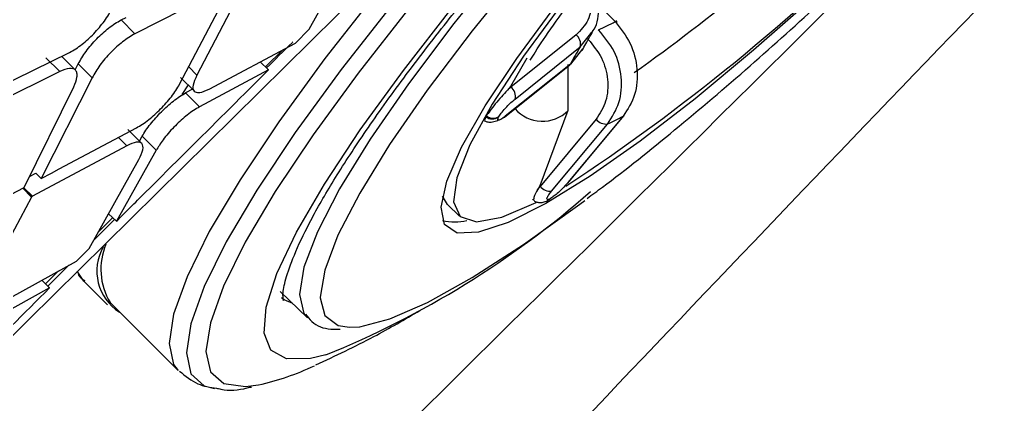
# Model space of a CAD drawing. Extents: x 943 to 1030, y 781 to 934.
# Drawn here: x 954.16 to 955.293, y 875.927 to 876.371 of the extents above; entities that cross this region are included whole.
import ezdxf

# ---------------------------------------------------------------- set-up
doc = ezdxf.new("R2010")
doc.units = 0
doc.header["$MEASUREMENT"] = 0
doc.layers.add('1', color=4, linetype='Continuous')

# ---------------------------------------------------------------- blocks, each defined once
blk = doc.blocks.new('AIRA')
at = {"layer": '1', "color": 3, "linetype": 'Continuous', "lineweight": 25}
for p, q in [((11.3162, 73.1936), (11.3721, 73.2961)), ((11.2461, 73.2542), (11.1868, 73.1408)), ((11.2266, 73.2451), (11.1153, 73.1884)), ((11.1668, 73.1303), (11.2153, 73.223)), ((11.6685, 73.2025), (11.6483, 73.2232)), ((11.0994, 73.2044), (11.1051, 73.2073)), ((11.0994, 73.2044), (11.1153, 73.1884)), ((11.3003, 73.1778), (11.3162, 73.1936)), ((11.6236, 73.1871), (11.5485, 73.1269)), ((11.6284, 73.1734), (11.6405, 73.1889)), ((11.2009, 73.1247), (11.3003, 73.1778)), ((11.2856, 73.1699), (11.2657, 73.1503)), ((11.5533, 73.1132), (11.6284, 73.1734)), ((11.6309, 73.1712), (11.617, 73.1535)), ((10.9275, 73.1115), (11.04, 73.167)), ((11.0287, 73.1449), (11.0128, 73.1608)), ((11.0468, 73.1466), (11.0308, 73.1625)), ((11.5669, 73.1603), (11.548, 73.1275)), ((11.0466, 73.1468), (11.0501, 73.1537)), ((11.0661, 73.1377), (11.0501, 73.1537)), ((11.1868, 73.1408), (11.1773, 73.1503)), ((11.2692, 73.1468), (11.1897, 73.1042)), ((11.2692, 73.1468), (11.2598, 73.1562)), ((11.5411, 73.0923), (11.6162, 73.1525)), ((11.617, 73.1535), (11.5419, 73.0933)), ((11.6139, 73.1531), (11.614, 73.0998)), ((11.0287, 73.1449), (10.9176, 73.0897)), ((11.0661, 73.1377), (11.0075, 73.0217)), ((11.1678, 73.1381), (11.1838, 73.1221)), ((10.9876, 73.0111), (11.0449, 73.1272)), ((11.1765, 73.1294), (11.1694, 73.1186)), ((11.1815, 73.1244), (11.1737, 73.1202)), ((11.548, 73.1275), (11.5444, 73.1234)), ((11.5444, 73.1234), (11.5485, 73.1269)), ((11.5485, 73.1269), (11.548, 73.1275)), ((11.1737, 73.1202), (11.1897, 73.1042)), ((11.614, 73.0998), (11.5817, 73.013)), ((11.5198, 73.0928), (11.5204, 73.0938)), ((11.5343, 73.0923), (11.5348, 73.0933)), ((11.6467, 73.0899), (11.5822, 73.0125)), ((11.6779, 73.0935), (11.6135, 73.0162)), ((11.6143, 73.0168), (11.6788, 73.0942)), ((11.0281, 73.0326), (11.1171, 73.08)), ((11.1232, 73.062), (11.1071, 73.078)), ((11.5954, 73.0071), (11.6598, 73.0844)), ((11.106, 73.0593), (11.0964, 73.069)), ((11.1206, 73.0645), (11.1237, 73.0702)), ((11.1398, 73.0541), (11.1237, 73.0702)), ((11.106, 73.0593), (10.9973, 73.0012)), ((11.0628, 72.941), (11.12, 73.0435)), ((11.1398, 73.0541), (11.094, 72.9722)), ((10.9939, 73.0239), (11.0013, 73.0279)), ((11.0075, 73.0217), (11.0013, 73.0279)), ((10.8778, 72.9542), (10.9876, 73.0111)), ((10.9963, 73.0001), (10.9861, 73.0103)), ((10.9966, 73.0008), (10.9868, 73.0107)), ((10.9874, 73.011), (10.9973, 73.0012)), ((11.5817, 73.013), (11.579, 73.0085)), ((11.579, 73.0085), (11.5822, 73.0125)), ((11.5822, 73.0125), (11.5817, 73.013)), ((10.9963, 73.0001), (10.9358, 72.887)), ((10.9963, 73.0001), (10.9966, 73.0008)), ((10.9966, 73.0008), (10.9973, 73.0012)), ((11.4754, 72.9917), (11.4698, 73.0013)), ((11.5937, 72.9984), (11.5928, 72.9979)), ((11.4754, 72.9917), (11.4892, 72.9783)), ((11.5899, 72.9956), (11.5907, 72.9961)), ((11.0897, 72.9764), (11.0737, 72.9606)), ((11.094, 72.9722), (11.0851, 72.981)), ((11.092, 72.9742), (11.0677, 72.95)), ((11.0481, 72.9264), (11.0628, 72.941)), ((10.9492, 72.8716), (11.0481, 72.9264)), ((11.0392, 72.9215), (11.015, 72.8973)), ((11.0275, 72.915), (11.0124, 72.9)), ((11.017, 72.8954), (11.0081, 72.9043)), ((11.0564, 72.9031), (11.0838, 72.8757)), ((11.017, 72.8954), (10.9378, 72.8513)), ((11.2827, 72.8912), (11.3142, 72.8608)), ((11.0867, 72.8785), (11.1652, 72.8)), ((11.3122, 72.8629), (11.3142, 72.8608))]:
    blk.add_line(p, q, dxfattribs=at)
at = {"layer": '1', "color": 3, "linetype": 'Continuous', "lineweight": 25, "flags": 128}
for points in [[(11.9942, 73.3221), (11.9687, 73.2974), (11.8979, 73.2311), (11.828, 73.1694), (11.7607, 73.1135), (11.6974, 73.0647), (11.6396, 73.0241), (11.5886, 72.9926), (11.5455, 72.9709), (11.5112, 72.9595), (11.4865, 72.9587), (11.472, 72.9684), (11.468, 72.9885), (11.4746, 73.0185), (11.4916, 73.0577), (11.5187, 73.1053), (11.5553, 73.1601), (11.6004, 73.2211), (11.6533, 73.2867)], [(11.662, 73.2909), (11.6084, 73.2241), (11.563, 73.1625), (11.527, 73.1074), (11.5011, 73.0604), (11.4861, 73.0225), (11.4824, 72.9947), (11.49, 72.9776), (11.5087, 72.9717), (11.538, 72.9771), (11.5774, 72.9938)], [(11.5427, 73.2744), (11.4829, 73.2004), (11.4305, 73.1308), (11.3863, 73.0669), (11.3511, 73.0097), (11.3255, 72.9602), (11.3101, 72.9193), (11.3049, 72.8877), (11.3101, 72.8659), (11.3122, 72.8629)], [(11.5625, 73.2646), (11.5037, 73.1919), (11.4522, 73.1236), (11.4088, 73.0608), (11.3743, 73.0047), (11.3492, 72.9561), (11.334, 72.9159), (11.3289, 72.8849), (11.3289, 72.8838)], [(11.3953, 73.2381), (11.3342, 73.1601), (11.281, 73.087), (11.2364, 73.0201), (11.201, 72.9603), (11.1754, 72.9083), (11.1599, 72.8651), (11.1547, 72.8312), (11.1599, 72.8071), (11.1652, 72.8)], [(11.4136, 73.2247), (11.3529, 73.1472), (11.3001, 73.0746), (11.2558, 73.0082), (11.2206, 72.9487), (11.1951, 72.8971), (11.1797, 72.8541), (11.1746, 72.8204), (11.1798, 72.7965), (11.1953, 72.7826), (11.2072, 72.7795)], [(11.432, 73.2193), (11.3725, 73.1431), (11.3205, 73.0719), (11.277, 73.0066), (11.2425, 72.9481), (11.2174, 72.8975), (11.2023, 72.8553), (11.1972, 72.8222), (11.2024, 72.7987), (11.2176, 72.785), (11.2427, 72.7816), (11.2578, 72.7835)], [(11.3352, 72.8181), (11.3178, 72.8141), (11.29, 72.8137), (11.272, 72.8235), (11.2641, 72.8434), (11.2664, 72.8731), (11.279, 72.912), (11.3015, 72.9596), (11.3336, 73.0151), (11.3749, 73.0776), (11.4246, 73.1462), (11.4821, 73.2198)], [(11.617, 73.1535), (11.6163, 73.1525), (11.6162, 73.1525)], [(11.6779, 73.0935), (11.6788, 73.0942), (11.6788, 73.0942)], [(11.0075, 73.0217), (11.0191, 73.0278), (11.0281, 73.0326)], [(11.6143, 73.0168), (11.6143, 73.0168), (11.6135, 73.0162)], [(11.3625, 72.85), (11.3744, 72.8507), (11.409, 72.8596), (11.4525, 72.8786), (11.504, 72.9073), (11.5628, 72.9453), (11.6278, 72.9919), (11.6335, 72.9961)], [(11.0565, 72.903), (11.0564, 72.9032), (11.049, 72.9149)], [(11.2971, 72.8773), (11.2871, 72.8818), (11.2843, 72.8841)], [(11.3289, 72.8838), (11.334, 72.8634), (11.3493, 72.8519), (11.3625, 72.85)]]:
    blk.add_lwpolyline(points, dxfattribs=at)
at = {"layer": '1', "color": 3, "linetype": 'Continuous', "lineweight": 25}
for centre, radius, start, end in [((10.525, 74.7941), 2.0204, 305.2287, 314.563), ((10.3288, 74.9643), 2.3355, 303.325, 315.1887), ((11.5342, 73.446), 0.2781, 294.4741, 298.8767), ((11.6151, 73.1765), 0.0137, 347.128, 51.2636), ((12.0422, 72.9246), 0.4829, 148.9788, 151.7044), ((11.54, 73.1163), 0.0137, 347.1277, 51.2626), ((11.5847, 73.1291), 0.0415, 220.754, 315.0429), ((11.5274, 73.1023), 0.0121, 231.1475, 304.4587), ((11.528, 73.1032), 0.0121, 231.1475, 304.4587), ((11.5389, 73.0949), 0.00344, 281.2614, 330.5007), ((11.6581, 73.0989), 0.0145, 218.3126, 276.9735), ((11.5202, 73.3849), 0.3313, 294.9234, 298.4275), ((11.5936, 73.0215), 0.0145, 218.3134, 276.9739), ((10.926, 73.8216), 1.0838, 292.1876, 311.2317), ((11.5858, 73.0037), 0.00907, 284.5478, 320.4327), ((11.5866, 73.0042), 0.00911, 296.7256, 320.3839), ((11.4837, 73.0284), 0.0569, 255.8129, 284.3198), ((11.1278, 72.915), 0.0563, 150.3266, 237.5873), ((11.1511, 72.9169), 0.075, 157.3517, 210.7663), ((11.1901, 73.0848), 0.3088, 282.6628, 295.3046)]:
    blk.add_arc(centre, radius, start, end, dxfattribs=at)
for points, knots in [([(16.7635, 77.6975), (16.438, 77.4073), (15.787, 76.8269), (14.8258, 75.9334), (13.8771, 75.0243), (12.943, 74.0988), (12.0242, 73.1586), (11.1221, 72.2041), (10.236, 71.2375), (9.661, 70.5833), (9.3735, 70.2562)], [0, 0, 0, 0, 0.125, 0.25, 0.375, 0.5, 0.625, 0.75, 0.875, 1, 1, 1, 1]), ([(10.1026, 71.9775), (10.2812, 72.1544), (11.0897, 72.955), (12.3557, 74.2057), (13.5215, 75.3446), (14.2046, 76.0094), (14.6141, 76.4073), (14.9505, 76.7343), (15.1365, 76.9152)], [0, 0, 0, 0, 0.106937, 0.484076, 0.757109, 0.80038, 0.889603, 1, 1, 1, 1]), ([(10.4201, 71.7437), (10.6511, 71.9705), (11.284, 72.5916), (12.3142, 73.6141), (13.51, 74.8099), (14.5376, 75.8454), (15.1639, 76.4835), (15.3958, 76.7198)], [0, 0, 0, 0, 0.138146, 0.378364, 0.618507, 0.858724, 1, 1, 1, 1]), ([(17.9126, 76.6519), (17.5918, 76.4092), (16.9535, 75.9263), (16.0442, 75.1453), (15.1613, 74.3457), (14.3049, 73.5215), (13.474, 72.6841), (12.6644, 71.8362), (11.8848, 70.9679), (11.1301, 70.0685), (10.6622, 69.4397), (10.4269, 69.1234)], [0, 0, 0, 0, 0.113392, 0.225638, 0.337341, 0.448782, 0.560233, 0.669481, 0.778832, 0.888788, 1, 1, 1, 1]), ([(18.3969, 76.174), (18.2652, 76.0854), (17.9989, 75.9062), (17.6017, 75.6241), (17.2018, 75.3284), (16.8001, 75.0184), (16.4085, 74.7031), (15.9602, 74.3274), (15.4514, 73.88), (14.8696, 73.339), (14.355, 72.834), (13.9157, 72.3844), (13.5603, 72.0082), (13.2221, 71.6376), (12.9012, 71.2732), (12.5878, 70.9043), (12.2149, 70.4484), (11.7912, 69.9015), (11.3335, 69.273), (11.0502, 68.8492), (10.9105, 68.6404)], [0, 0, 0, 0, 0.044709, 0.090349, 0.13691, 0.184379, 0.232745, 0.277954, 0.348418, 0.422679, 0.500679, 0.550525, 0.598903, 0.645795, 0.691185, 0.735062, 0.781563, 0.856423, 0.929252, 1, 1, 1, 1]), ([(11.6363, 72.9987), (11.6422, 73.003), (11.6755, 73.0272), (11.7379, 73.0778), (11.8224, 73.1493), (11.9062, 73.225), (11.9869, 73.3016), (12.0651, 73.3796), (12.1408, 73.4589), (12.214, 73.5394), (12.2593, 73.5928), (12.2821, 73.6198)], [0, 0, 0, 0, 0.026965, 0.152299, 0.282348, 0.405287, 0.524692, 0.642635, 0.760589, 0.879506, 1, 1, 1, 1]), ([(11.5708, 73.158), (11.5727, 73.1611), (11.5791, 73.1718), (11.5973, 73.1987), (11.6258, 73.2378), (11.655, 73.275), (11.6747, 73.2988), (11.6806, 73.3059)], [0, 0, 0, 0, 0.098242, 0.339502, 0.601621, 0.879681, 1, 1, 1, 1]), ([(11.6358, 73.25), (11.6359, 73.2498), (11.6409, 73.2426), (11.6425, 73.2258), (11.6391, 73.2033), (11.6288, 73.1925), (11.6236, 73.1871)], [0, 0, 0, 0, 0.009641, 0.340215, 0.670615, 1, 1, 1, 1]), ([(11.6405, 73.1889), (11.6418, 73.1904), (11.6487, 73.1985), (11.65, 73.219), (11.6482, 73.2388), (11.6419, 73.2477), (11.6414, 73.2484)], [0, 0, 0, 0, 0.101318, 0.531418, 0.961488, 1, 1, 1, 1]), ([(11.2859, 72.8815), (11.286, 72.8814), (11.2868, 72.88), (11.2849, 72.8868), (11.2884, 72.9045), (11.2981, 72.9328), (11.3156, 72.9699), (11.3416, 73.0157), (11.3759, 73.0691), (11.4182, 73.1289), (11.4583, 73.1816), (11.4844, 73.2144), (11.4925, 73.2244)], [0, 0, 0, 0, 0.010274, 0.110526, 0.21608, 0.325984, 0.442898, 0.564725, 0.689539, 0.816091, 0.94366, 1, 1, 1, 1]), ([(11.04, 73.167), (11.0424, 73.1683), (11.0471, 73.1708), (11.0566, 73.1777), (11.0684, 73.1884), (11.0787, 73.2007), (11.0854, 73.2107), (11.0879, 73.2155), (11.0891, 73.2179)], [0, 0, 0, 0, 0.135931, 0.264623, 0.499402, 0.744619, 0.871157, 1, 1, 1, 1]), ([(11.0501, 73.1537), (11.0528, 73.1584), (11.0582, 73.1679), (11.0711, 73.1829), (11.083, 73.1936), (11.0925, 73.2006), (11.0971, 73.2031), (11.0994, 73.2044)], [0, 0, 0, 0, 0.251281, 0.499664, 0.738165, 0.866275, 1, 1, 1, 1]), ([(11.6701, 73.2007), (11.6703, 73.2012), (11.6708, 73.2022), (11.6706, 73.2029), (11.6699, 73.2031), (11.6689, 73.2027), (11.6685, 73.2025)], [0, 0, 0, 0, 0.259415, 0.518936, 0.76845, 1, 1, 1, 1]), ([(11.6685, 73.2025), (11.6749, 73.1944), (11.6876, 73.1783), (11.6952, 73.1477), (11.6931, 73.1172), (11.683, 73.1014), (11.6779, 73.0935)], [0, 0, 0, 0, 0.249978, 0.4999653, 0.7499704, 1, 1, 1, 1]), ([(11.6598, 73.0844), (11.6649, 73.0923), (11.675, 73.1081), (11.6772, 73.1386), (11.6693, 73.1691), (11.6561, 73.185), (11.6494, 73.1929)], [0, 0, 0, 0, 0.25003, 0.500035, 0.750022, 1, 1, 1, 1]), ([(11.1154, 73.1884), (11.113, 73.1872), (11.1085, 73.1846), (11.099, 73.1777), (11.0871, 73.167), (11.0741, 73.152), (11.0688, 73.1425), (11.0661, 73.1377)], [0, 0, 0, 0, 0.132844, 0.260619, 0.500074, 0.748677, 1, 1, 1, 1]), ([(11.2974, 73.1793), (11.2971, 73.1789), (11.2869, 73.1689), (11.2768, 73.1587), (11.2671, 73.149)], [0, 0, 0, 0, 0.034431, 1, 1, 1, 1]), ([(11.6305, 73.1691), (11.6333, 73.1742), (11.6369, 73.1809), (11.6416, 73.1885), (11.6426, 73.1902)], [0, 0, 0, 0, 0.778946, 1, 1, 1, 1]), ([(11.6375, 73.1819), (11.6431, 73.1752), (11.6544, 73.1616), (11.6612, 73.1357), (11.6595, 73.1099), (11.6509, 73.0965), (11.6467, 73.0899)], [0, 0, 0, 0, 0.249816, 0.500222, 0.750495, 1, 1, 1, 1]), ([(11.0449, 73.1272), (11.0465, 73.1312), (11.049, 73.1373), (11.0488, 73.1433), (11.0467, 73.1476), (11.0407, 73.1497), (11.0327, 73.1465), (11.0288, 73.1449)], [0, 0, 0, 0, 0.232222, 0.362319, 0.501439, 0.750836, 1, 1, 1, 1]), ([(11.094, 72.9722), (11.097, 72.9752), (11.1059, 72.9841), (11.1351, 73.0132), (11.1905, 73.0684), (11.24, 73.1177), (11.2692, 73.1468)], [0, 0, 0, 0, 0.051966, 0.152621, 0.5, 1, 1, 1, 1]), ([(11.1868, 73.1408), (11.1849, 73.1367), (11.1812, 73.1285), (11.1827, 73.1217), (11.1869, 73.1204), (11.1925, 73.1209), (11.197, 73.1229), (11.2009, 73.1247)], [0, 0, 0, 0, 0.249425, 0.49934, 0.719111, 0.749985, 1, 1, 1, 1]), ([(11.1171, 73.08), (11.1194, 73.0813), (11.1239, 73.0839), (11.1333, 73.0909), (11.1452, 73.1015), (11.1559, 73.1136), (11.1629, 73.1233), (11.1655, 73.1279), (11.1668, 73.1303)], [0, 0, 0, 0, 0.132717, 0.260477, 0.500377, 0.742931, 0.869744, 1, 1, 1, 1]), ([(11.5444, 73.1234), (11.5421, 73.1209), (11.5374, 73.1157), (11.5303, 73.1074), (11.5241, 73.0996), (11.5216, 73.0957), (11.5204, 73.0938)], [0, 0, 0, 0, 0.246603, 0.499388, 0.752586, 1, 1, 1, 1]), ([(11.1237, 73.0702), (11.1251, 73.0725), (11.1277, 73.077), (11.1348, 73.0866), (11.1456, 73.0987), (11.1575, 73.1094), (11.167, 73.1163), (11.1714, 73.1189), (11.1737, 73.1202)], [0, 0, 0, 0, 0.129018, 0.255399, 0.499563, 0.740831, 0.868268, 1, 1, 1, 1]), ([(11.5348, 73.0933), (11.5359, 73.0948), (11.538, 73.098), (11.5432, 73.1039), (11.5486, 73.1093), (11.5517, 73.1119), (11.5533, 73.1132)], [0, 0, 0, 0, 0.279658, 0.559227, 0.779582, 1, 1, 1, 1]), ([(11.1897, 73.1042), (11.1875, 73.1029), (11.183, 73.1003), (11.1736, 73.0933), (11.1616, 73.0825), (11.1488, 73.0686), (11.1428, 73.0585), (11.1401, 73.0546), (11.1398, 73.0541)], [0, 0, 0, 0, 0.131805, 0.259314, 0.500729, 0.750146, 0.973901, 1, 1, 1, 1]), ([(11.5198, 73.0928), (11.5191, 73.0913), (11.5175, 73.0882), (11.5185, 73.0876), (11.5189, 73.0873)], [0, 0, 0, 0, 0.502827, 1, 1, 1, 1]), ([(11.5304, 73.0877), (11.5315, 73.0879), (11.5326, 73.0881), (11.5337, 73.0887), (11.5338, 73.0887)], [0, 0, 0, 0, 0.9312444, 1, 1, 1, 1]), ([(11.5419, 73.0933), (11.5401, 73.0919), (11.5365, 73.0892), (11.5336, 73.0883), (11.5329, 73.0894), (11.5338, 73.0913), (11.5343, 73.0923)], [0, 0, 0, 0, 0.279486, 0.559002, 0.779415, 1, 1, 1, 1]), ([(11.5186, 73.088), (11.5196, 73.0876), (11.5219, 73.0865), (11.5262, 73.0865), (11.5294, 73.0874), (11.5304, 73.0877)], [0, 0, 0, 0, 0.337437, 0.784185, 1, 1, 1, 1]), ([(11.12, 73.0435), (11.1219, 73.0475), (11.1256, 73.0556), (11.1242, 73.0626), (11.1178, 73.0646), (11.11, 73.0611), (11.106, 73.0593)], [0, 0, 0, 0, 0.24961, 0.499688, 0.749943, 1, 1, 1, 1]), ([(11.6135, 73.0162), (11.6117, 73.0141), (11.6081, 73.01), (11.6021, 73.0044), (11.597, 73.0004), (11.5948, 72.999), (11.5937, 72.9984)], [0, 0, 0, 0, 0.279486, 0.559002, 0.779415, 1, 1, 1, 1]), ([(11.5733, 72.9981), (11.5741, 72.9972), (11.5756, 72.9954), (11.5792, 72.994), (11.5834, 72.9936), (11.5866, 72.9945), (11.5881, 72.9949)], [0, 0, 0, 0, 0.252407, 0.506477, 0.757302, 1, 1, 1, 1]), ([(11.579, 73.0085), (11.5778, 73.0061), (11.5753, 73.0014), (11.5749, 72.9988), (11.5746, 72.9975)], [0, 0, 0, 0, 0.493776, 1, 1, 1, 1]), ([(11.5928, 72.9979), (11.5917, 72.9976), (11.5896, 72.9968), (11.5898, 72.999), (11.5918, 73.0026), (11.5942, 73.0056), (11.5954, 73.0071)], [0, 0, 0, 0, 0.279658, 0.559227, 0.779582, 1, 1, 1, 1]), ([(11.5927, 72.9976), (11.5933, 72.998), (11.5939, 72.9984), (11.5947, 72.9991), (11.5947, 72.9991)], [0, 0, 0, 0, 0.976281, 1, 1, 1, 1]), ([(11.05, 72.9116), (11.0501, 72.9111), (11.0514, 72.9077), (11.0547, 72.9057), (11.0575, 72.9039)], [0, 0, 0, 0, 0.139473, 1, 1, 1, 1]), ([(10.8408, 72.7192), (10.8444, 72.7229), (10.8542, 72.7326), (10.8835, 72.762), (10.9386, 72.8171), (10.9876, 72.866), (11.017, 72.8954)], [0, 0, 0, 0, 0.0620424, 0.1660565, 0.4999998, 1, 1, 1, 1]), ([(11.3119, 72.8653), (11.3142, 72.8622), (11.3211, 72.8527), (11.3364, 72.8473), (11.3482, 72.8477), (11.3518, 72.8478)], [0, 0, 0, 0, 0.25054, 0.765918, 1, 1, 1, 1]), ([(11.3238, 72.8066), (11.3463, 72.8172), (11.3879, 72.8366), (11.4261, 72.8592), (11.4436, 72.8695)], [0, 0, 0, 0, 0.543507, 1, 1, 1, 1]), ([(11.1667, 72.7995), (11.1735, 72.7938), (11.1865, 72.783), (11.202, 72.7808), (11.2095, 72.7798)], [0, 0, 0, 0, 0.522026, 1, 1, 1, 1]), ([(11.2095, 72.7798), (11.211, 72.7794), (11.2227, 72.7765), (11.2357, 72.7776), (11.2483, 72.781), (11.2501, 72.7815)], [0, 0, 0, 0, 0.12002, 0.872636, 1, 1, 1, 1])]:
    blk.add_open_spline(points, degree=3, knots=knots, dxfattribs=at)

msp = doc.modelspace()

# ---------------------------------------------------------------- block references
at = {"layer": '1'}
msp.add_blockref('AIRA', (943.1775, 803.1658), dxfattribs=at)

doc.saveas('drawing.dxf')
